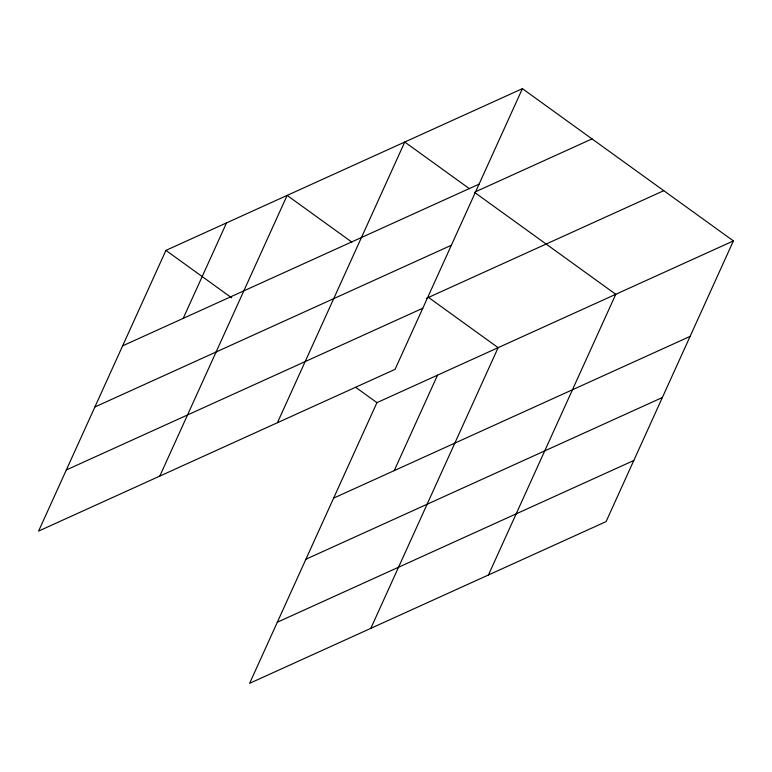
<?xml version="1.0" encoding="UTF-8"?>
<svg xmlns="http://www.w3.org/2000/svg" width="772" height="772" viewBox="0 0 772 772"><rect width="100%" height="100%" fill="white"/><g stroke="black" fill="none" stroke-linecap="round" stroke-linejoin="round"><path stroke-width="1.16" d="M522.393 88.664L165.922 250.389L38.6 531.078L395.061 369.354L522.393 88.664L733.4 240.922L606.078 521.611L249.607 683.336L376.939 402.646L733.4 240.922M183.215 318.363L226.524 222.896M159.794 476.092L287.126 195.403L351.916 242.157M277.428 422.718L404.76 142.038L469.55 188.793M394.231 470.621L437.531 375.153M370.811 628.35L498.133 347.661L428.499 297.413M488.444 574.976L615.766 294.296L474.394 192.276M122.613 345.856L479.084 184.141M475.475 191.784L592.018 138.912M94.888 406.979L451.359 245.264M426.337 298.397L663.766 190.684M66.324 469.955L422.786 308.231M333.629 498.114L690.091 336.399M305.905 559.237L662.366 397.522M277.341 622.213L633.802 460.488M165.922 250.389L231.687 297.838M355.66 387.293L376.939 402.646"/></g></svg>
